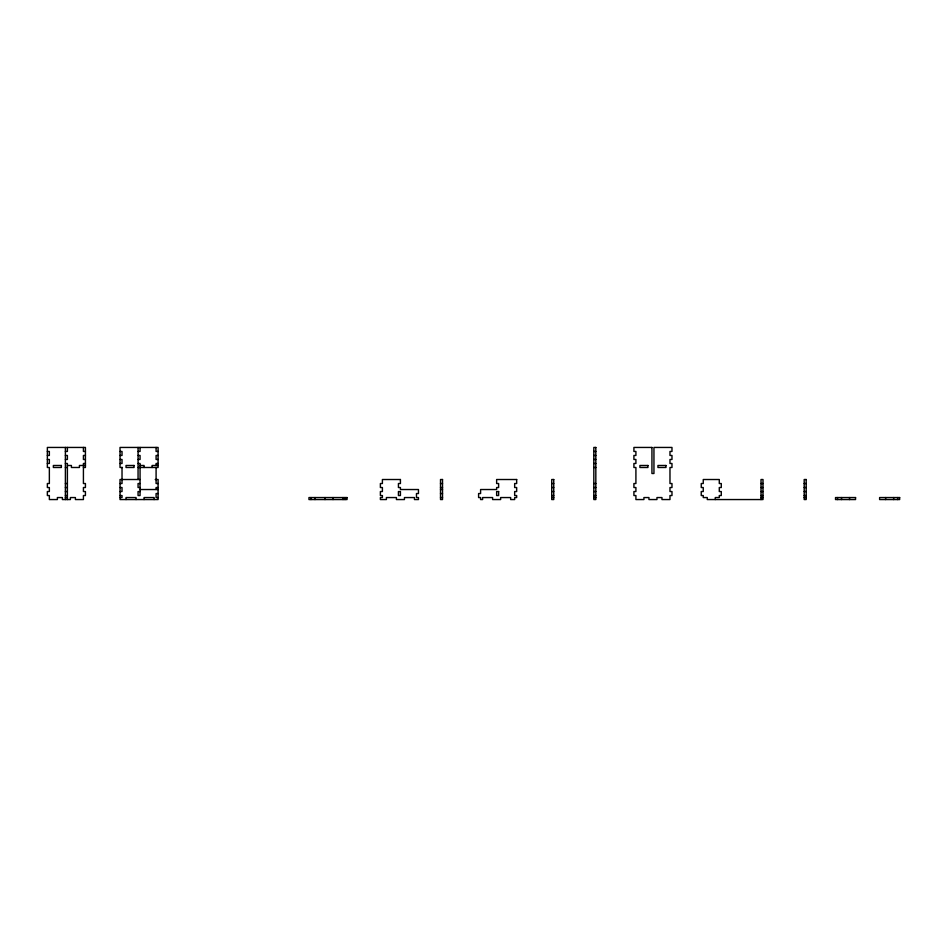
<?xml version="1.0" encoding="UTF-8"?>
<svg xmlns="http://www.w3.org/2000/svg" width="947" height="947" viewBox="0 0 947 947"><rect width="100%" height="100%" fill="white"/><g stroke="black" fill="none" stroke-linecap="round" stroke-linejoin="round"><path stroke-width="1.42" d="M47.35 451.459L49.351 451.459L49.351 455.46L47.35 455.46M65.39 451.459L67.391 451.459L67.391 447.446M85.431 451.459L83.419 451.459L83.419 447.446M120.02 451.459L122.021 451.459L122.021 455.46L120.02 455.46M138.061 451.459L140.061 451.459L140.061 447.446M158.102 451.459L156.089 451.459L156.089 447.446M593.828 451.459L595.829 451.459M65.39 455.46L67.391 455.46L67.391 459.473L65.39 459.473M85.431 455.46L83.419 455.46L83.419 459.473L85.431 459.473M138.061 455.46L140.061 455.46L140.061 459.473L138.061 459.473M158.102 455.46L156.089 455.46L156.089 459.473L158.102 459.473M593.828 455.46L595.829 455.46M47.35 459.473L49.351 459.473L49.351 463.474L47.35 463.474M120.02 459.473L122.021 459.473L122.021 463.474L120.02 463.474M593.828 459.473L595.829 459.473M65.39 463.474L67.391 463.474L67.391 499.554M85.431 463.474L83.419 463.474L83.419 483.526L85.431 483.526L85.431 487.527L83.419 487.527L83.419 491.54L85.431 491.54L85.431 495.541L83.419 495.541L83.419 499.554L75.405 499.554L75.405 497.554L70.398 497.554L70.398 499.554L62.384 499.554L62.384 497.554L57.376 497.554L57.376 499.554L49.351 499.554L49.351 495.541L47.35 495.541L47.35 491.54L49.351 491.54L49.351 487.527L47.35 487.527L47.35 483.526L49.351 483.526L49.351 467.487L47.35 467.487L47.35 447.446L85.431 447.446L85.431 467.487L83.419 467.487M138.061 463.474L140.061 463.474L140.061 490.475M158.102 463.474L156.089 463.474L156.089 465.486M593.828 463.474L595.829 463.474M67.391 465.486L71.404 465.486L71.404 467.487L79.418 467.487L79.418 465.486L85.431 465.486M140.061 465.486L144.062 465.486L144.062 467.487M158.102 465.486L152.088 465.486L152.088 467.487M65.39 467.487L67.391 467.487M122.423 467.487L120.02 467.487L120.02 447.446L158.102 447.446L158.102 467.487L138.061 467.487M593.828 467.487L595.829 467.487M140.061 479.513L120.02 479.513L120.02 499.554L158.102 499.554L158.102 479.513L155.237 479.513M65.39 483.526L67.391 483.526M120.02 483.526L122.021 483.526L122.021 467.487M140.061 483.526L138.061 483.526L138.061 487.527L140.061 487.527M158.102 483.526L156.089 483.526L156.089 467.487M440.509 483.526L442.521 483.526M551.734 483.526L553.746 483.526M593.828 483.526L595.829 483.526M761.009 483.526L763.01 483.526M804.181 483.526L806.181 483.526M65.39 487.527L67.391 487.527M120.02 487.527L122.021 487.527L122.021 491.54L120.02 491.54M158.102 487.527L156.089 487.527L156.089 489.528M440.509 487.527L442.521 487.527M551.734 487.527L553.746 487.527M593.828 487.527L595.829 487.527M761.009 487.527L763.01 487.527M804.181 487.527L806.181 487.527M140.061 489.528L158.102 489.528M440.509 489.528L442.521 489.528M65.39 491.54L67.391 491.54M551.734 491.54L553.746 491.54M593.828 491.54L595.829 491.54M761.009 491.54L763.01 491.54M804.181 491.54L806.181 491.54M158.102 493.541L156.089 493.541L156.089 497.554L158.102 497.554M440.509 493.541L442.521 493.541M65.39 495.541L67.391 495.541M120.02 495.541L122.021 495.541L122.021 497.554L120.02 497.554M551.734 495.541L553.746 495.541M593.828 495.541L595.829 495.541M761.009 495.541L763.01 495.541M804.181 495.541L806.181 495.541M65.39 497.554L67.391 497.554M440.509 497.554L442.521 497.554M551.734 497.554L553.746 497.554M593.828 497.554L595.829 497.554M761.009 497.554L763.01 497.554M804.181 497.554L806.181 497.554M897.649 497.554L897.649 499.554M893.637 497.554L893.637 499.554M885.623 497.554L885.623 499.554M849.542 497.554L849.542 499.554M841.528 497.554L841.528 499.554M837.527 497.554L837.527 499.554M761.009 499.554L761.009 479.513L763.01 479.513L763.01 499.554L707.255 499.554L707.255 497.554L703.254 497.554L703.254 495.541L701.242 495.541L701.242 491.54L703.254 491.54L703.254 487.527L701.242 487.527L701.242 483.526L703.254 483.526L703.254 479.513L719.282 479.513L719.282 483.526L721.283 483.526L721.283 487.527L719.282 487.527L719.282 491.54L721.283 491.54L721.283 495.541L719.282 495.541L719.282 497.554L715.269 497.554L715.269 499.554M345.039 497.554L345.039 499.554M343.039 497.554L343.039 499.554M333.013 497.554L333.013 499.554M324.999 497.554L324.999 499.554M314.972 497.554L314.972 499.554M310.971 497.554L310.971 499.554M154.089 499.554L154.089 497.554L144.062 497.554L144.062 499.554M138.061 447.446L138.061 479.513M136.048 499.554L136.048 497.554L126.034 497.554L126.034 499.554M65.39 447.446L65.39 499.554M595.829 447.446L593.828 447.446L593.828 499.554L595.829 499.554L595.829 447.446M651.938 447.446L633.91 447.446L633.91 451.459L635.911 451.459L635.911 455.46L633.91 455.46L633.91 459.473L635.911 459.473L635.911 463.474L633.91 463.474L633.91 467.487L635.911 467.487L635.911 483.526L633.91 483.526L633.91 487.527L635.911 487.527L635.911 491.54L633.91 491.54L633.91 495.541L635.911 495.541L635.911 499.554L643.924 499.554L643.924 497.554L648.944 497.554L648.944 499.554L656.958 499.554L656.958 497.554L661.965 497.554L661.965 499.554L669.979 499.554L669.979 495.541L671.979 495.541L671.979 491.54L669.979 491.54L669.979 487.527L671.979 487.527L671.979 483.526L669.979 483.526L669.979 467.487L671.979 467.487L671.979 463.474L669.979 463.474L669.979 459.473L671.979 459.473L671.979 455.46L669.979 455.46L669.979 451.459L671.979 451.459L671.979 447.446L653.951 447.446L653.951 473.5L651.938 473.5L651.938 447.446M61.377 465.486L53.363 465.486L53.363 467.487L61.377 467.487L61.377 465.486M134.048 465.486L126.034 465.486L126.034 467.487L134.048 467.487L134.048 465.486M647.937 465.486L639.923 465.486L639.923 467.487L647.937 467.487L647.937 465.486M665.978 465.486L657.952 465.486L657.952 467.487L665.978 467.487L665.978 465.486M400.427 479.513L382.399 479.513L382.399 483.526L380.386 483.526L380.386 487.527L382.399 487.527L382.399 491.54L380.386 491.54L380.386 495.541L382.399 495.541L382.399 497.554L380.386 497.554L380.386 499.554L386.4 499.554L386.4 497.554L396.426 497.554L396.426 499.554L404.44 499.554L404.44 497.554L414.455 497.554L414.455 499.554L418.467 499.554L418.467 497.554L416.467 497.554L416.467 493.541L418.467 493.541L418.467 489.528L400.427 489.528L400.427 487.527L398.427 487.527L398.427 483.526L400.427 483.526L400.427 479.513M442.521 479.513L440.509 479.513L440.509 499.554L442.521 499.554L442.521 479.513M516.671 479.513L496.63 479.513L496.63 483.526L498.631 483.526L498.631 487.527L496.63 487.527L496.63 489.528L480.591 489.528L480.591 493.541L478.59 493.541L478.59 497.554L480.591 497.554L480.591 499.554L482.603 499.554L482.603 497.554L492.618 497.554L492.618 499.554L500.632 499.554L500.632 497.554L510.658 497.554L510.658 499.554L514.659 499.554L514.659 497.554L516.671 497.554L516.671 495.541L514.659 495.541L514.659 491.54L516.671 491.54L516.671 487.527L514.659 487.527L514.659 483.526L516.671 483.526L516.671 479.513M553.746 479.513L551.734 479.513L551.734 499.554L553.746 499.554L553.746 479.513M806.181 479.513L804.181 479.513L804.181 499.554L806.181 499.554L806.181 479.513M140.061 491.54L138.061 491.54L138.061 495.541L140.061 495.541L140.061 491.54M400.427 491.54L398.427 491.54L398.427 495.541L400.427 495.541L400.427 491.54M498.631 491.54L496.63 491.54L496.63 495.541L498.631 495.541L498.631 491.54M347.04 497.554L308.959 497.554L308.959 499.554L347.04 499.554L347.04 497.554M855.555 497.554L835.514 497.554L835.514 499.554L855.555 499.554L855.555 497.554M899.65 497.554L879.609 497.554L879.609 499.554L899.65 499.554L899.65 497.554"/></g></svg>
